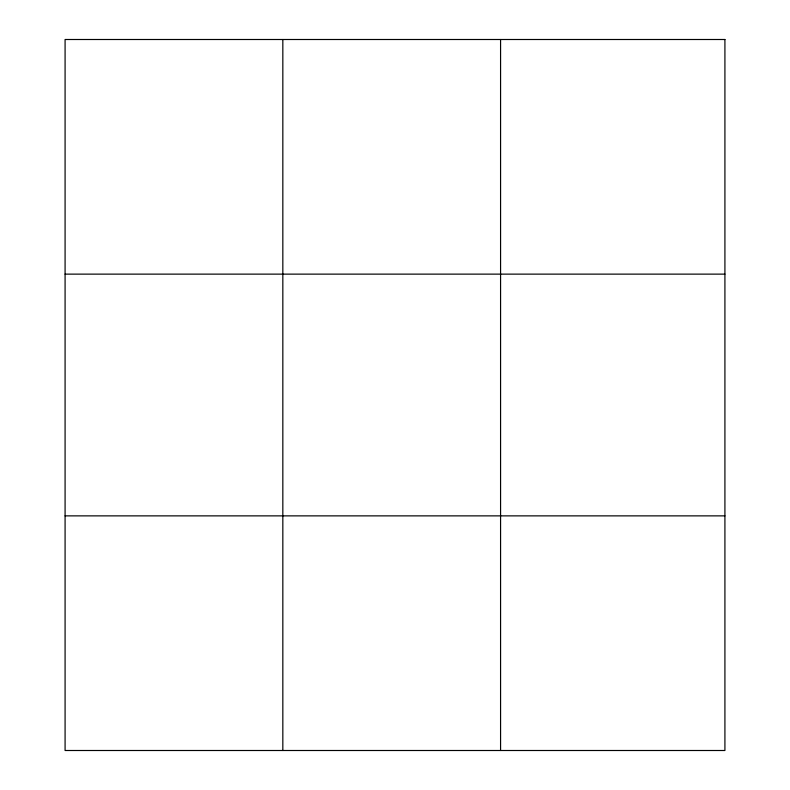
<?xml version="1.0" encoding="UTF-8"?>
<svg xmlns="http://www.w3.org/2000/svg" width="790" height="790" viewBox="0 0 790 790"><rect width="100%" height="100%" fill="white"/><g stroke="black" fill="none" stroke-linecap="round" stroke-linejoin="round"><path stroke-width="1.19" d="M282.83 750.5L282.83 39.5M500.574 750.5L500.574 39.5M65.086 274.13L724.914 274.13M65.086 515.87L724.914 515.87M724.914 39.5L724.914 750.5L65.086 750.5L65.086 39.5L724.914 39.5"/></g></svg>
